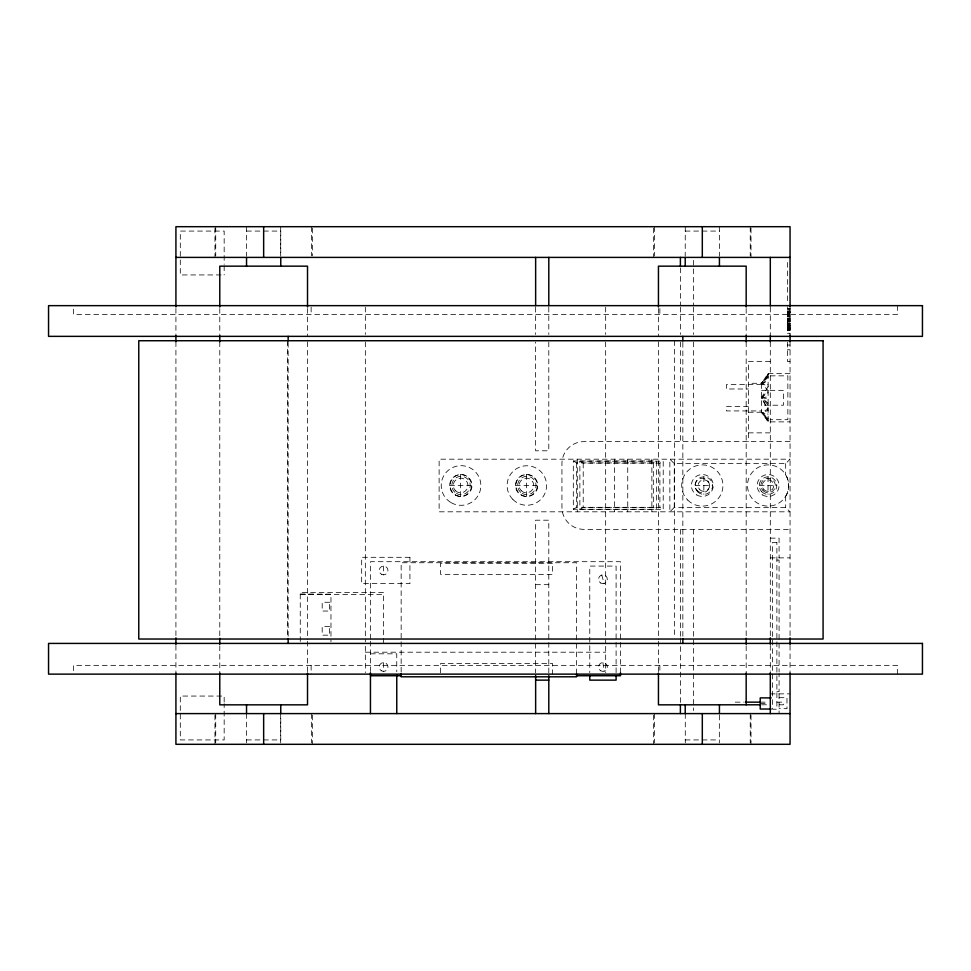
<?xml version="1.0" encoding="UTF-8"?>
<svg xmlns="http://www.w3.org/2000/svg" width="971" height="971" viewBox="0 0 971 971"><rect width="100%" height="100%" fill="white"/><g stroke="black" fill="none" stroke-linecap="round" stroke-linejoin="round"><path stroke-width="0.73" stroke-dasharray="4.86 3.64" d="M785.927 495.89C790.479 487.988 789.132 477.489 782.76 470.984A20.622 20.622 0 0 0 753.593 470.862A20.622 20.622 0 0 0 753.472 500.016A20.622 20.622 0 0 0 782.638 500.138L785.927 495.89A20.622 20.622 0 0 0 786.012 475.268M748.374 412.238L761.531 412.238L768.122 410.599L761.531 397.77L768.122 386.482L761.531 383.29L748.374 383.29M790.054 373.653L768.122 373.653L761.531 383.29L761.531 412.238L768.122 421.875L790.054 421.875M768.122 374.248L761.531 383.29L768.122 390.67L761.531 397.77L768.122 409.046L761.531 412.238L768.122 421.28M768.122 374.709L761.531 383.29L768.122 384.941M768.122 376.445L761.531 383.29L768.122 381.348M674.25 507.432L669.856 511.814L669.856 459.186L674.25 463.568L785.66 463.568L790.054 459.186L439.123 459.186L439.123 511.814L790.054 511.814L785.66 507.432L674.25 507.432L674.25 463.568M768.122 377.331L761.531 383.29L768.122 380.086M768.122 404.871L761.531 397.77L768.122 392.393M573.315 509.241L576.653 507.311L653.325 507.311L656.663 509.241L656.663 460.982L573.315 460.982L573.315 509.241L656.663 509.241M573.315 460.982L576.653 462.912L653.325 462.912L656.663 460.982M579.869 509.447L583.207 507.517L659.892 507.517L663.217 509.447L663.217 461.201L579.869 461.201L579.869 509.447L663.217 509.447M579.869 461.201L583.207 463.131L659.892 463.131L663.217 461.201M768.122 403.147L761.531 397.77L768.122 396.872M246.537 231.074L280.753 231.074L280.753 255.931M685.21 231.074L719.426 231.074M221.145 274.939L180.303 274.939L180.303 231.074L224.167 231.074L224.167 264.355M787.42 308.341L790.054 308.341M787.42 308.875L790.054 308.875M787.42 309.7L790.054 309.7M787.42 310.938L790.054 310.938M787.42 311.303L790.054 311.303M787.42 311.861L790.054 311.861M787.42 312.177L790.054 312.177M787.42 312.541L790.054 312.541M787.42 312.735L790.054 312.711M787.42 312.82L790.054 312.82M787.42 313.245L790.054 313.245M787.42 313.754L790.054 313.754M787.42 314.555L790.054 314.555M787.42 315.102L790.054 315.102M787.42 315.514L790.054 315.514M787.42 315.83L790.054 315.733M787.42 316.133L790.054 316.133M787.42 316.849L790.054 316.849M787.42 318.233L790.054 318.1M787.42 318.731L790.054 318.731M787.42 319.168L790.054 319.168M787.42 319.677L790.054 319.677M787.42 320.333L790.054 320.333M787.42 320.624L790.054 320.624M787.42 321.219L790.054 321.219M787.42 321.401L790.054 321.401M787.42 321.668L790.054 321.668M787.42 322.858L790.054 322.858M787.42 323.282L790.054 323.282M787.42 323.489L790.054 323.489M787.42 323.659L790.054 323.659M787.42 323.95L790.054 323.95M787.42 324.217L790.054 324.217M787.42 325.212L790.054 325.212M787.42 325.455L790.054 325.479M787.42 325.661L790.054 325.661M787.42 325.819L790.054 325.868M787.42 326.171L790.054 326.171M787.42 326.936L790.054 326.936M787.42 327.361L790.054 327.361M787.42 327.81L790.054 327.81M787.42 328.198L790.054 328.198M787.42 328.623L790.054 328.623M787.42 328.951L790.054 328.951M787.42 329.193L790.054 329.193M787.42 329.727L790.054 329.618M787.42 329.909L790.054 329.909M787.42 330.334L790.054 330.261M790.054 330.48L787.42 330.48L787.42 306.739M787.42 333.271L790.054 333.271M787.42 345.045L790.054 345.045M787.42 349.754L790.054 349.754M770.306 361.358L748.374 361.358L748.374 441.635M790.054 361.479L787.42 361.479L787.42 342.095M770.306 375.85L787.857 375.85L787.857 419.69L770.306 419.69M761.531 384.601L726.442 384.601L726.442 388.995L748.374 388.995M761.531 390.318L783.463 390.342L783.463 405.21L761.531 405.21M748.374 406.546L726.442 406.546L726.442 410.927L761.531 410.927M748.374 432.86L770.306 432.86M790.054 441.635L583.874 441.635A21.932 21.932 0 0 0 561.942 463.568L561.942 507.432A21.932 21.932 0 0 0 583.874 529.365L790.054 529.365M449.646 485.5L471.578 485.5A10.972 10.972 0 0 0 455.132 476.008A10.972 10.972 0 0 0 455.132 494.992A10.972 10.972 0 0 0 471.578 485.5M515.443 485.5L537.376 485.5A10.972 10.972 0 0 0 520.929 476.008A10.972 10.972 0 0 0 520.929 494.992A10.972 10.972 0 0 0 537.376 485.5M695.078 485.597L712.629 485.597M759.249 485.597L776.788 485.597M770.306 538.14L779.082 538.14L779.082 557.876M770.306 557.876L790.054 557.876M776.885 560.073L779.082 560.073L779.082 641.758M535.64 584.676L548.797 584.676M300.257 594.155L330.965 594.155L330.965 641.795M300.257 594.216L330.965 594.373M300.257 594.483L383.606 594.592M365.339 652.196L605.661 652.196M370.449 653.811L396.763 653.811L396.763 671.75M776.885 691.668L779.082 691.668L779.082 673.522M770.306 693.864L790.054 693.864M779.082 697.688L786.983 697.688L786.983 708.66L779.082 708.66M735.217 702.154L744.041 702.154M760.22 702.154L768.413 702.154M776.885 702.154L783.463 702.154L783.463 704.788L776.885 704.788M760.22 703.465L768.413 703.465M761.58 704.788L768.413 704.788M246.537 739.926L280.753 739.926L280.753 715.069M685.21 739.926L719.426 739.926M761.531 397.77L768.122 398.656M768.122 420.819L761.531 412.238L768.122 414.18M768.122 419.096L761.531 412.238L768.122 415.442M761.531 412.238L768.122 418.198M601.802 575.002L604.071 583.474M602.942 662.586L604.071 671.216M897.398 305.647L897.398 314.422L73.602 314.422L73.602 305.647M897.398 674.129L897.398 665.353L73.602 665.353L73.602 674.129M790.054 307.88L790.054 334.158M790.054 341.731L790.054 637.959M790.054 645.399L790.054 671.653M787.42 262.473L787.42 286.239M787.42 287.38L787.42 301.398M785.66 463.568L785.66 474.807M785.66 496.23L785.66 507.432M779.082 643.263L779.082 672.005M779.082 693.864L779.082 713.6M770.306 307.115L770.306 335.748M770.306 341.768L770.306 637.971M770.306 645.399L770.306 671.325M768.122 373.653L768.122 421.875M768.012 476.822L768.012 494.373M751.008 228.149L751.008 257.4M751.008 715.069L751.008 744.308M750.243 226.692L750.243 255.931M750.243 713.6L750.243 742.851M746.177 308.523L746.177 335.748M746.177 341.804L746.177 636.77M746.177 645.836L746.177 673.073M719.341 226.692L719.426 255.931M719.341 715.069L719.341 742.851M703.854 476.822L703.854 494.373M693.561 260.41L693.561 305.719M693.561 307.224L693.561 334.412M693.561 341.962L693.561 441.635M693.561 529.365L693.561 710.59M685.283 226.692L685.21 255.931M685.283 713.6L685.283 742.851M682.844 342.399L682.844 637.364M680.392 267.96L680.392 305.719M680.392 307.224L680.392 334.412M680.392 341.962L680.392 441.635M680.392 529.365L680.392 636.588M680.392 638.093L680.392 703.04M674.42 340.736L674.42 637.522M659.867 308.572L659.867 314.422M659.892 463.131L659.892 507.517M659.867 665.353L659.867 672.66M658.447 308.523L658.447 335.748M658.447 341.804L658.447 639.792M658.447 641.297L658.447 673.073M654.393 226.692L654.393 255.931M654.393 713.6L654.393 742.851M653.629 228.149L653.629 257.4M653.629 715.069L653.629 744.308M653.325 462.912L653.325 507.311M651.869 459.186L651.869 511.814M627.739 459.186L627.739 511.814M620.481 672.745L620.481 561.699L370.449 561.699L370.449 639.731M616.1 672.636L616.1 566.081L589.773 566.081L589.773 672.636M614.582 459.186L614.582 511.814M605.661 307.164L605.661 334.425M605.661 341.998L605.661 643.421M605.661 646.346L605.661 672.66M583.207 463.131L583.207 507.517M577.296 459.186L577.296 511.814M576.653 462.912L576.653 507.311M576.616 673.801L576.616 562.743L401.157 562.743L401.157 672.296M552.487 674.602L552.487 663.46L440.628 663.46L440.628 674.602M548.797 307.261L548.797 334.449M548.797 342.01L548.797 450.799L535.64 450.799L535.64 342.01M548.797 672.806L548.797 520.201L535.64 520.201L535.64 672.806M535.64 307.261L535.64 334.449M526.416 474.528L526.416 496.472M460.606 474.528L460.606 496.472M383.606 566.081L383.606 574.856M383.606 643.288L383.606 592.395L300.257 592.395L300.257 643.288M383.606 662.586L383.606 671.362M370.449 641.236L370.449 671.75M365.339 307.164L365.339 334.425M365.339 341.998L365.339 641.904M365.339 646.346L365.339 672.66M312.346 228.149L312.346 255.931M312.346 715.069L312.346 744.308M311.582 226.692L311.582 255.931M311.582 713.6L311.582 742.851M311.133 307.115L311.133 314.422M311.133 665.353L311.133 674.129M307.516 308.523L307.516 335.748M307.516 341.804L307.516 639.792M307.516 641.297L307.516 673.073M288.156 342.399L288.156 637.364M287.428 340.736L287.428 637.522M280.68 226.692L280.68 255.931M280.68 713.6L280.68 742.851M246.622 226.692L246.537 255.931M246.622 713.6L246.622 742.851M224.167 265.86L224.167 274.939M224.167 702.106L224.167 696.061L180.303 696.061L180.303 739.926L224.167 739.926L224.167 703.623M219.786 308.523L219.786 335.748M219.786 341.804L219.786 636.77M219.786 645.836L219.786 673.073M215.72 226.692L215.72 255.931M215.72 713.6L215.72 742.851M214.955 228.149L214.955 257.4M214.955 715.069L214.955 744.308M175.921 308.414L175.921 335.663M175.921 341.719L175.921 637.826M175.921 645.399L175.921 671.665M790.054 324.496L787.42 324.472L790.054 324.557M776.885 542.522L772.503 542.522L772.503 709.218L776.885 709.218L776.885 542.522M409.92 557.305L361.673 557.305L361.673 583.632L409.92 583.632L409.92 557.305M552.487 563.229L440.628 563.229L440.628 574.371L552.487 574.371L552.487 563.229M329.642 602.275L322.19 602.275L322.19 611.038L329.642 611.038L329.642 602.275M329.642 626.392L322.19 626.392L322.19 635.168L329.642 635.168L329.642 626.392M381.409 574.262A4.382 4.382 0 0 0 387.987 570.463A4.382 4.382 0 0 0 381.409 566.663A4.382 4.382 0 0 0 381.409 574.262M381.409 670.779A4.382 4.382 0 0 0 387.987 666.98A4.382 4.382 0 0 0 381.409 663.181A4.382 4.382 0 0 0 381.409 670.779M600.746 670.779A4.382 4.382 0 0 0 607.324 666.98A4.382 4.382 0 0 0 600.746 663.181A4.382 4.382 0 0 0 600.746 670.779M600.746 583.037A4.382 4.382 0 0 0 607.324 579.238A4.382 4.382 0 0 0 600.746 575.439A4.382 4.382 0 0 0 600.746 583.037M455.569 494.992A10.972 10.972 0 0 0 472.015 485.5A10.972 10.972 0 0 0 455.569 476.008A10.972 10.972 0 0 0 455.569 494.992M451.139 502.662A19.808 19.808 0 0 0 480.863 485.5A19.808 19.808 0 0 0 451.139 468.338A19.808 19.808 0 0 0 451.139 502.662M512.882 499.458A19.748 19.748 0 0 0 545.92 490.61A19.748 19.748 0 0 0 521.743 466.432A19.748 19.748 0 0 0 512.882 499.458M521.366 494.992A10.972 10.972 0 0 0 537.813 485.5A10.972 10.972 0 0 0 521.366 476.008A10.972 10.972 0 0 0 521.366 494.992M521.221 490.695A7.343 7.343 0 0 0 533.504 487.406A7.343 7.343 0 0 0 524.51 478.4A7.343 7.343 0 0 0 521.221 490.695M455.411 490.695A7.343 7.343 0 0 0 467.706 487.406A7.343 7.343 0 0 0 458.713 478.4A7.343 7.343 0 0 0 455.411 490.695M761.81 491.799A8.775 8.775 0 0 0 776.497 487.867A8.775 8.775 0 0 0 765.743 477.125A8.775 8.775 0 0 0 761.81 491.799M763.922 489.687A5.79 5.79 0 0 0 773.608 487.102A5.79 5.79 0 0 0 766.52 480.002A5.79 5.79 0 0 0 763.922 489.687M697.651 491.799A8.775 8.775 0 0 0 712.326 487.867A8.775 8.775 0 0 0 701.584 477.125A8.775 8.775 0 0 0 697.651 491.799M697.263 490.683A7.234 7.234 0 0 0 709.328 487.272A7.234 7.234 0 0 0 700.346 478.533A7.234 7.234 0 0 0 697.263 490.683M699.763 489.687A5.79 5.79 0 0 0 709.449 487.102A5.79 5.79 0 0 0 702.349 480.002A5.79 5.79 0 0 0 699.763 489.687M696.838 494.992A10.972 10.972 0 0 0 713.284 485.5A10.972 10.972 0 0 0 696.838 476.008A10.972 10.972 0 0 0 696.838 494.992M762.587 494.979A10.972 10.972 0 0 0 779.082 485.549A10.972 10.972 0 0 0 762.672 475.984A10.972 10.972 0 0 0 762.587 494.979M687.735 500.077A20.622 20.622 0 0 0 722.23 490.841A20.622 20.622 0 0 0 696.984 465.582A20.622 20.622 0 0 0 687.735 500.077M522.24 493.474A9.212 9.212 0 0 0 536.065 485.5A9.212 9.212 0 0 0 522.24 477.526A9.212 9.212 0 0 0 522.24 493.474M456.443 493.474A9.212 9.212 0 0 0 470.267 485.5A9.212 9.212 0 0 0 456.443 477.526A9.212 9.212 0 0 0 456.443 493.474M763.072 490.683A7.234 7.234 0 0 0 775.137 487.272A7.234 7.234 0 0 0 766.143 478.533A7.234 7.234 0 0 0 763.072 490.683"/><path stroke-width="1.46" d="M175.921 257.4L790.054 257.4M370.449 675.743L400.756 675.743M576.531 675.743L620.481 675.743L620.481 672.745M535.64 680.137L548.797 680.137M771.132 697.894L760.22 697.894L760.22 709.036L771.132 709.036M745.51 702.154L760.22 702.154M760.22 704.788L658.447 704.837L658.447 673.073M175.921 713.6L790.054 713.6M790.054 306.909L790.054 226.692L175.921 226.692L175.921 306.909M790.054 334.752L790.054 341.731M790.054 637.826L790.054 644.404M790.054 672.685L790.054 744.308L175.921 744.308L175.921 672.685M770.306 257.4L770.306 305.889M770.306 335.748L770.306 341.768M770.306 637.826L770.306 644.137M770.306 672.685L770.306 713.6M746.177 307.006L746.177 266.163L658.447 266.163L658.447 307.006M746.177 335.748L746.177 341.804M746.177 638.275L746.177 644.331M746.177 673.073L746.177 704.837M719.426 257.4L719.426 266.163M719.426 704.837L719.426 713.6M702.312 226.692L702.312 257.4M702.312 713.6L702.312 744.308M685.21 257.4L685.21 266.163M685.21 704.837L685.21 713.6M682.844 336.354L682.844 340.894M682.844 638.882L682.844 643.421M680.392 257.4L680.392 266.455M680.392 704.545L680.392 713.6M616.1 675.634L616.1 680.137L589.773 680.137L589.773 675.634M576.616 673.801L576.616 676.799L401.157 676.799L401.157 673.801M548.797 257.4L548.797 305.744M548.797 675.585L548.797 713.6M535.64 257.4L535.64 305.744M535.64 675.585L535.64 713.6M396.763 674.736L396.763 713.6M370.449 672.745L370.449 713.6M307.516 307.006L307.516 266.163L219.786 266.163L219.786 307.006M307.516 673.073L307.516 704.837L219.786 704.837L219.786 673.073M288.156 336.354L288.156 340.894M288.156 638.882L288.156 643.421M280.753 257.4L280.753 266.163M280.753 704.837L280.753 713.6M263.651 226.692L263.651 257.4M263.651 713.6L263.651 744.308M246.537 257.4L246.537 266.163M246.537 704.837L246.537 713.6M219.786 335.748L219.786 341.804M219.786 638.275L219.786 644.331M175.921 335.663L175.921 341.719M175.921 637.826L175.921 644.416M922.45 305.647L48.55 305.647L48.55 336.354L922.45 336.354L922.45 305.647M823.08 340.736L138.768 340.736L138.768 639.027L823.08 639.027L823.08 340.736M922.45 643.421L48.55 643.421L48.55 674.129L922.45 674.129L922.45 643.421"/></g></svg>
